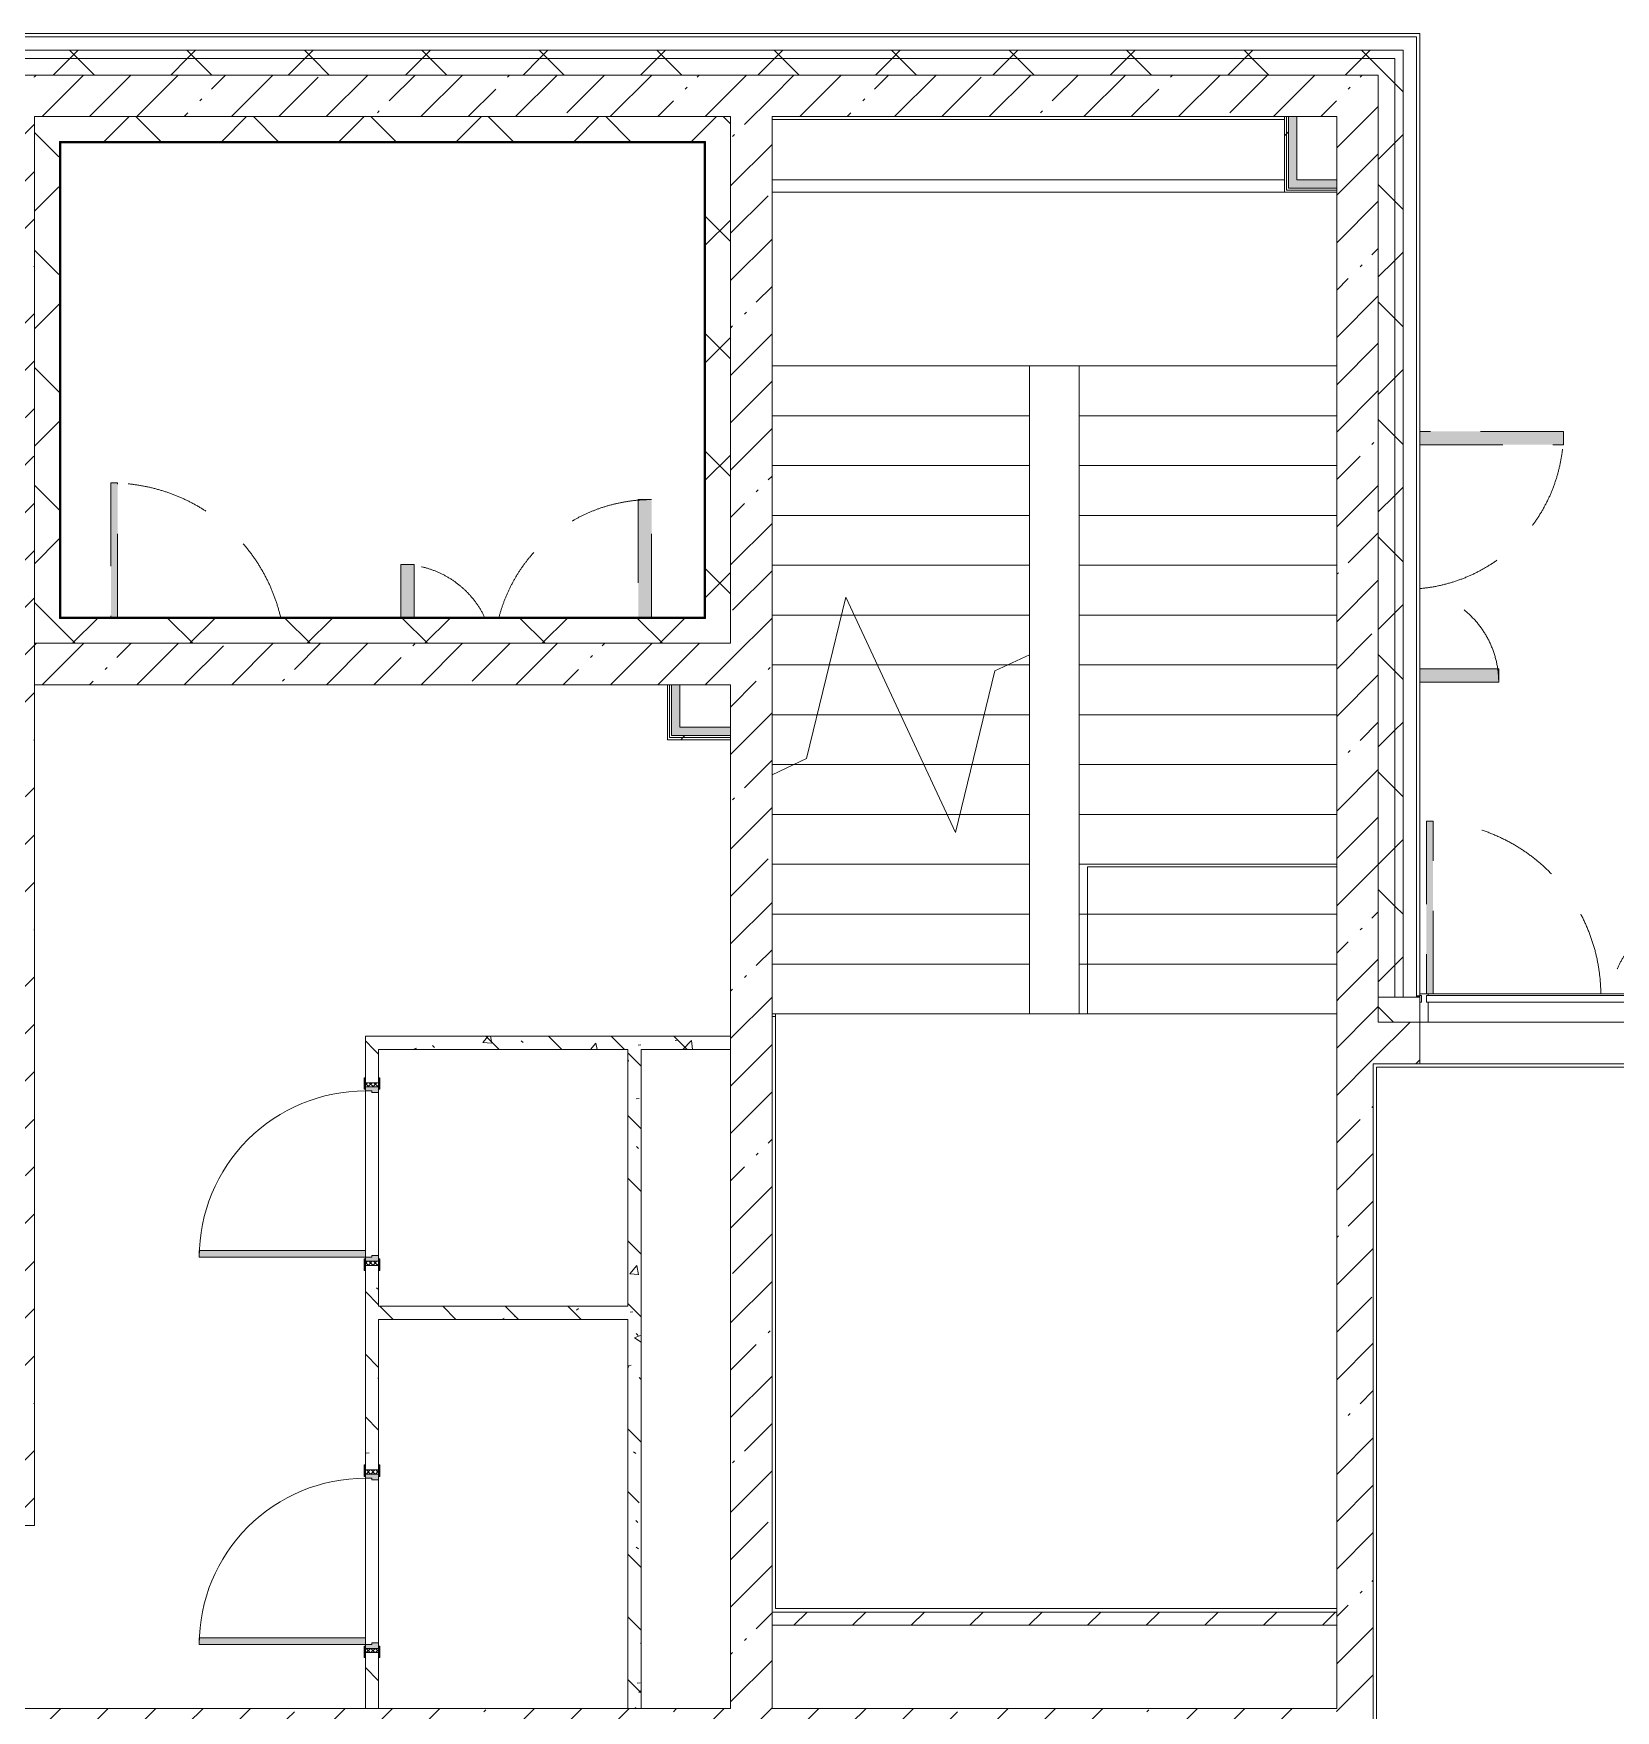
# Model space of a CAD drawing. Header units: millimetres. Extents: x 35157 to 232994, y -8553 to 29000.
# Drawn here: x 190948 to 200472, y 17257 to 27350 of the extents above; entities that cross this region are included whole.
import ezdxf

# ---------------------------------------------------------------- set-up
doc = ezdxf.new("R2010")
doc.units = ezdxf.units.MM
doc.linetypes.add('200_ШТРИХ__ш1_п0_6_', pattern=[800, 500, -300])
for name, color, linetype, lineweight in [('A-DETL-MBND-1', 7, '200_ШТРИХ__ш1_п0_6_', 9), ('A-GLAZ-2', 7, 'Continuous', 5), ('A-GLAZ-CWMG-2', 7, 'Continuous', 5), ('A-WALL', 7, 'Continuous', 9), ('A-WALL-9', 7, 'Continuous', 5), ('I-WALL-23', 7, 'Continuous', 5), ('S-STRS-3', 7, 'Continuous', 5), ('S-STRS-MBND-2', 7, 'Continuous', 5)]:
    doc.layers.add(name, color=color, linetype=linetype, lineweight=lineweight)
for name, color, linetype, lineweight, true_color in [('A-DOOR-3', 7, 'Continuous', 5, 0xaaaaaa), ('A-DOOR-4', 7, 'Continuous', 5, 0xe2e2e2), ('A-DOOR-FRAM-2', 7, 'Continuous', 5, 0xe2e2e2), ('A-DOOR-FRAM-3', 7, 'Continuous', 5, 0xaaaaaa), ('A-FLOR-1', 7, 'Continuous', 5, 0xaaaaaa), ('I-WALL-22', 7, 'Continuous', 9, 0xe7e7e7), ('I-WALL-25', 7, 'Continuous', 5, 0x787878)]:
    doc.layers.add(name, color=color, linetype=linetype, lineweight=lineweight, true_color=true_color)
pattern_1 = [(45, (105984, 0), (-353.5534, 353.5534), []), (135, (105984, 0), (-353.5534, -353.5534), [])]
pattern_2 = [(45, (105984, 0), (-285.1231, 285.1231), []), (45, (106269.13, 0), (-285.1231, 285.1231), [504.031, -100.806, 16.764, -84.042])]
pattern_3 = [(135, (105984, 0), (-377.1708, -377.1708), [533.4, -88.9, 17.78, -88.9]), (135, (105984, 376.94), (-377.1708, -377.1708), []), (50, (105984, 0), (637.6445, -55.7866), [66.675, -733.425]), (355, (105984, 0), (-123.3494, 668.699), [53.34, -586.74]), (100.451, (106037.14, -4.65), (514.299, 612.908), [56.665, -623.315]), (46.184, (105984, 177.8), (948.7764, -147.15), [100.012, -1100.137]), (96.636, (106063.1, 165.5), (830.909, 865.997), [84.998, -934.973]), (351.184, (105984, 177.8), (830.918, 865.988), [80.01, -880.11]), (21, (106072.9, 133.35), (530.6506, -357.9283), [66.675, -733.425]), (326, (106072.9, 133.35), (216.308, 644.6585), [53.34, -586.74]), (71.451, (106117.1, 103.5), (746.9596, 286.7243), [56.665, -623.315]), (37.5, (105984, 0), (10.81053, 295.9426), [16.764, -562.864, 16.764, -578.866, -588.962]), (37.5, (105984, 0), (10.81053, 295.9426), [-1175.258, 16.764, -572.198]), (7.5, (105984, 0), (233.8692, 350.6318), [16.764, -322.834, 16.764, -549.529, -224.472]), (7.5, (105984, 0), (233.8692, 350.6318), [-905.891, 16.764, -207.708]), (327.5, (105785.76, 0), (474.5678, -20.0513), [16.764, -205.486, 16.764, -676.656, -920.115]), (327.5, (105785.76, 0), (474.5678, -20.0513), [-915.67, 16.764, -903.351]), (317.5, (105696.86, 0), (518.4522, 88.9934), [16.764, -272.161, 16.764, -443.738, -653.415]), (317.5, (105696.86, 0), (518.4522, 88.9934), [-749.427, 16.764, -636.651])]
pattern_4 = [(45, (105984, 0), (-530.33, 530.33), []), (135, (105984, 0), (-530.33, -530.33), [])]

# ---------------------------------------------------------------- blocks, each defined once
blk = doc.blocks.new('110_Дверь_СКБ_2Ст_Внутренняя - ДН-7д_л__ ДОО_Дв_1450x2100h_Загрузочная_ Помещение холодильных камер-21737406-2_4_2_птичка')
at = {"layer": 'A-DETL-MBND-1'}
for points in [[(767.5, 283), (767.5, 990), (687.5, 990), (687.5, 283)], [(-662.5, 283), (-662.5, 600), (-742.5, 600), (-742.5, 283)]]:
    blk.add_hatch(color=256, dxfattribs=at).paths.add_polyline_path(points)
for p, q in [((767.5, 990), (687.5, 990)), ((687.5, 990), (687.5, 283)), ((767.5, 283), (767.5, 990)), ((-742.5, 600), (-742.5, 283)), ((-662.5, 600), (-742.5, 600)), ((-662.5, 283), (-662.5, 600))]:
    blk.add_line(p, q, dxfattribs=at)
for centre, radius, start, end in [((767.5, 40), 950, 90, 165), ((-742.5, 40), 560, 26.05405, 90)]:
    blk.add_arc(centre, radius, start, end, dxfattribs=at)
blk = doc.blocks.new('110_Дверь_СКБ_1Ст_Внутренняя1 - ДН-6д_ ДОО_Дв_1150x2100-24253098-2_4_2_птичка')
at = {"layer": 'A-DETL-MBND-1'}
blk.add_hatch(color=256, dxfattribs=at).paths.add_polyline_path([(-472.5, 283), (-472.5, 1090), (-512.5, 1090), (-512.5, 283)])
for p, q in [((-512.5, 1090), (-512.5, 283)), ((-472.5, 1090), (-512.5, 1090)), ((-472.5, 283), (-472.5, 1090))]:
    blk.add_line(p, q, dxfattribs=at)
blk.add_arc((-512.5, 40), 1050, 13.41257, 90, dxfattribs=at)
blk = doc.blocks.new('110_Дверь_СКБ_2Ст_Внутренняя - ДН-4д_ ДОО_Дв_1450x2100h_Лестничная клетка-23615437-2_4_2_птичка')
at = {"layer": 'A-DETL-MBND-1'}
for points in [[(-663, 990), (-743, 990), (-743, 125), (-663, 125), (-663, 279)], [(767, 125), (767, 600), (687, 600), (687, 125)]]:
    blk.add_hatch(color=256, dxfattribs=at).paths.add_polyline_path(points)
for p, q in [((-743, 990), (-743, 125)), ((-663, 990), (-743, 990)), ((-663, 125), (-663, 990)), ((767, 600), (687, 600)), ((687, 600), (687, 125)), ((767, 125), (767, 600))]:
    blk.add_line(p, q, dxfattribs=at)
for centre, radius, start, end in [((-743, 40), 950, 5.1855, 90), ((767, 40), 560, 90, 171.0757)]:
    blk.add_arc(centre, radius, start, end, dxfattribs=at)
blk = doc.blocks.new('110_Дверь_СКБ_1Ст_Внутренняя1 - Д-3 _п_ 1100x2100h_много всего-32422909-2_4_2_птичка')
at = {"layer": 'A-DOOR-3'}
h = blk.add_hatch(dxfattribs=at)
h.set_pattern_fill('FP_39', color=256, style=0, pattern_type=2)
h.set_pattern_definition([(135, (1751.41, 104.685), (-14.14214, -14.14214), []), (225, (1751.41, 104.685), (14.14214, -14.14214), [])])
h.paths.add_polyline_path([(537.5, -40), (562.5, -40), (562.5, 40), (537.5, 40)])
at = {"layer": 'A-DOOR-4'}
h = blk.add_hatch(color=256, dxfattribs=at)
h.paths.add_polyline_path([(-512.5, 40), (-512.5, -40), (-477.5, -40), (-477.5, 0), (-487.5, 0), (-487.5, 40)])
h.paths.add_polyline_path([(502.5, 0), (502.5, -40), (537.5, -40), (537.5, 40), (512.5, 40), (512.5, 0)])
at = {"layer": 'A-DOOR-FRAM-2'}
for points in [[(-487.5, 1040), (-487.5, 40), (-447.5, 40), (-447.5, 1040)], [(-567.5, 40), (-497.5, 40), (-497.5, 48), (-567.5, 48)], [(522.5, 40), (592.5, 40), (592.5, 48), (522.5, 48)], [(-567.5, -48), (-497.5, -48), (-497.5, -40), (-567.5, -40)], [(522.5, -48), (592.5, -48), (592.5, -40), (522.5, -40)]]:
    blk.add_hatch(color=256, dxfattribs=at).paths.add_polyline_path(points)
at = {"layer": 'A-DOOR-FRAM-3'}
h = blk.add_hatch(dxfattribs=at)
h.set_pattern_fill('FP_40', color=256, style=0, pattern_type=2)
h.set_pattern_definition([(45, (-371.384, 104.685), (-14.1421, 14.1421), []), (135, (-371.384, 104.685), (-14.1421, -14.1421), [])])
h.paths.add_polyline_path([(-537.5, 40), (-537.5, -40), (-512.5, -40), (-512.5, 40)])
at = {"layer": 'A-DOOR-3'}
for p, q in [((-487.5, 1040), (-487.5, 40)), ((-447.5, 1040), (-487.5, 1040)), ((-447.5, 40), (-447.5, 1040)), ((-487.5, 40), (-447.5, 40))]:
    blk.add_line(p, q, dxfattribs=at)
blk.add_arc((-487.5, 40), 1000, 360, 90, dxfattribs=at)
at = {"layer": 'A-DOOR-FRAM-3'}
for p, q in [((-497.5, 48), (-567.5, 48)), ((-567.5, 48), (-567.5, 40)), ((-567.5, 40), (-497.5, 40)), ((-512.5, 40), (-537.5, 40)), ((-537.5, 40), (-537.5, -40)), ((-487.5, 40), (-512.5, 40)), ((-512.5, 40), (-512.5, -40)), ((-512.5, -40), (-512.5, 40)), ((-497.5, 40), (-512.5, 40)), ((-512.5, 40), (-512.5, 39)), ((-512.5, 39), (-497.5, 39)), ((-497.5, 40), (-497.5, 48)), ((-497.5, 39), (-497.5, 40)), ((-487.5, 0), (-487.5, 40)), ((-477.5, 0), (-487.5, 0)), ((-477.5, -40), (-477.5, 0)), ((512.5, 0), (502.5, 0)), ((502.5, 0), (502.5, -40)), ((512.5, 40), (512.5, 0)), ((537.5, 40), (512.5, 40)), ((592.5, 48), (522.5, 48)), ((522.5, 48), (522.5, 40)), ((537.5, 40), (522.5, 40)), ((522.5, 40), (522.5, 39)), ((522.5, 40), (592.5, 40)), ((522.5, 39), (537.5, 39)), ((537.5, -40), (537.5, 40)), ((562.5, 40), (537.5, 40)), ((537.5, 40), (537.5, -40)), ((537.5, 39), (537.5, 40)), ((562.5, -40), (562.5, 40)), ((592.5, 40), (592.5, 48)), ((-497.5, -40), (-567.5, -40)), ((-567.5, -40), (-567.5, -48)), ((-567.5, -48), (-497.5, -48)), ((-537.5, -40), (-512.5, -40)), ((-497.5, -39), (-512.5, -39)), ((-512.5, -39), (-512.5, -40)), ((-512.5, -40), (-477.5, -40)), ((-512.5, -40), (-497.5, -40)), ((-497.5, -40), (-497.5, -39)), ((-497.5, -48), (-497.5, -40)), ((502.5, -40), (537.5, -40)), ((537.5, -39), (522.5, -39)), ((522.5, -39), (522.5, -40)), ((522.5, -40), (537.5, -40)), ((592.5, -40), (522.5, -40)), ((522.5, -40), (522.5, -48)), ((522.5, -48), (592.5, -48)), ((537.5, -40), (537.5, -39)), ((537.5, -40), (562.5, -40)), ((592.5, -48), (592.5, -40))]:
    blk.add_line(p, q, dxfattribs=at)
blk = doc.blocks.new('DRS_ДПУ_распашная__2Ст_Прямоугольная1 - ВН-4_ Нр_ДО_1500х2200 глухая-26741401-2_4_2_птичка')
at = {"layer": 'A-DETL-MBND-1'}
h = blk.add_hatch(color=256, dxfattribs=at)
h.paths.add_polyline_path([(-760, 10), (-730, 10), (-730, 1050), (-770, 1050), (-770, 10)])
h.paths.add_polyline_path([(-760, 0), (-760, 10), (-770, 0)])
h = blk.add_hatch(color=256, dxfattribs=at)
h.paths.add_polyline_path([(760, 0), (770, 0), (760, 10)])
h.paths.add_polyline_path([(770, 10), (770, 423), (730, 423), (735, 10), (760, 10)])
for p, q in [((-770, 1050), (-770, 10)), ((-730, 1050), (-770, 1050)), ((-730, 10), (-730, 1050)), ((770, 423), (730, 423)), ((730, 423), (730, 10)), ((770, 10), (770, 423))]:
    blk.add_line(p, q, dxfattribs=at)
for centre, radius, start, end in [((-770, 0), 1050, 0.552, 90), ((770, 0), 423, 90, 178.6103)]:
    blk.add_arc(centre, radius, start, end, dxfattribs=at)
blk = doc.blocks.new('Прямоугольный импост - Импост структурный с накладкой - 170мм-23713232-2_4_2_птичка')
at = {"layer": 'A-DETL-MBND-1'}
blk.add_line((0, 0), (-10, 0), dxfattribs=at)
blk = doc.blocks.new('Прямоугольный импост - Импост структурный с накладкой - 170мм-22874499-2_4_2_птичка')
at = {"layer": 'A-GLAZ-CWMG-2'}
for p, q in [((0, 160), (-50, 160)), ((-50, 160), (-50, 40)), ((0, 40), (0, 160)), ((-50, 40), (-40, 40)), ((-40, 0), (-50, 0)), ((-50, 0), (-50, -10)), ((-40, 40), (-40, 0)), ((-10, 0), (-10, 40)), ((-10, 40), (0, 40)), ((0, 0), (-10, 0)), ((0, -10), (0, 0)), ((-50, -10), (0, -10))]:
    blk.add_line(p, q, dxfattribs=at)
blk = doc.blocks.new('PNS_Панель прямоугольная1 - Нр_Стекло - 40мм-22959730-2_4_2_птичка')
at = {"layer": 'A-GLAZ-2'}
for p, q in [((-770, 0), (770, 0)), ((770, 0), (-770, 0)), ((-760, -40), (760, -40))]:
    blk.add_line(p, q, dxfattribs=at)
blk = doc.blocks.new('Прямоугольный импост - Импост структурный с накладкой - 170мм-22855553-2_4_2_птичка')
at = {"layer": 'A-GLAZ-CWMG-2'}
for p, q in [((93360, 21560), (93360, 21570)), ((93360, 21570), (94880, 21570)), ((94880, 21570), (94880, 21560)), ((93360, 21400), (94880, 21400))]:
    blk.add_line(p, q, dxfattribs=at)
blk = doc.blocks.new('Зашивка приборов отопления33 - Зашивка приборов отопления-33324347-2_4_2_птичка')
at = {"layer": 'A-WALL-9'}
for p, q in [((124366, 19499), (121281, 19499)), ((121281, 19136), (124366, 19136)), ((124366, 19136), (121281, 19136)), ((121281, 19061), (124366, 19061))]:
    blk.add_line(p, q, dxfattribs=at)

msp = doc.modelspace()

# ---------------------------------------------------------------- hatches: boundary and pattern name
at = {"layer": 'A-WALL-9'}
h = msp.add_hatch(dxfattribs=at)
h.set_pattern_fill('FP_89', color=256, style=0, pattern_type=2)
h.set_pattern_definition(pattern_1)
h.paths.add_polyline_path([(194810.2, 27200), (199144, 27200), (199144, 27250), (190844, 27250), (190844, 27200), (193882.7, 27200)])
h = msp.add_hatch(dxfattribs=at)
h.set_pattern_fill('FP_89', color=256, style=0, pattern_type=2)
h.set_pattern_definition(pattern_1)
h.paths.add_polyline_path([(199194, 21550), (199194, 27250), (199144, 27250), (199144, 21550)])
h = msp.add_hatch(dxfattribs=at)
h.set_pattern_fill('FP_89', color=256, style=0, pattern_type=2)
h.set_pattern_definition(pattern_1)
h.paths.add_polyline_path([(199044, 27100), (199044, 27200), (190844, 27200), (190844, 27100), (198520.3, 27100)])
h = msp.add_hatch(dxfattribs=at)
h.set_pattern_fill('FP_89', color=256, style=0, pattern_type=2)
h.set_pattern_definition(pattern_1)
h.paths.add_polyline_path([(199144, 21550), (199144, 27200), (199044, 27200), (199044, 21550)])
h = msp.add_hatch(dxfattribs=at)
h.set_pattern_fill('FP_89', color=256, style=0, pattern_type=2)
h.set_pattern_definition(pattern_1)
h.paths.add_polyline_path([(191104, 23680), (191100.1, 26850), (190954, 26850), (190954, 23680), (191100.1, 23680)])
h = msp.add_hatch(dxfattribs=at)
h.set_pattern_fill('FP_89', color=256, style=0, pattern_type=2)
h.set_pattern_definition(pattern_1)
h.paths.add_polyline_path([(193882.7, 26700), (194994, 26700), (194994, 26850), (191104, 26850), (191107, 26700), (192027.7, 26700)])
h = msp.add_hatch(dxfattribs=at)
h.set_pattern_fill('FP_89', color=256, style=0, pattern_type=2)
h.set_pattern_definition(pattern_1)
h.paths.add_polyline_path([(195144, 23680), (195144, 26850), (194994, 26850), (194994, 23680)])
h = msp.add_hatch(dxfattribs=at)
h.set_pattern_fill('FP_89', color=256, style=0, pattern_type=2)
h.set_pattern_definition(pattern_1)
h.paths.add_polyline_path([(194994, 23680), (194991, 23830), (191104, 23830), (191104, 23680), (194986, 23680)])
h = msp.add_hatch(dxfattribs=at)
h.set_pattern_fill('FP_89', color=256, style=0, pattern_type=2)
h.set_pattern_definition(pattern_1)
h.paths.add_polyline_path([(231214, 21400), (231214, 21550), (226134.2, 21550), (226134.2, 21400), (231064, 21400)])
h.paths.add_polyline_path([(225234.2, 21400), (225234.2, 21550), (223884.5, 21550), (223884.5, 21400), (224490.9, 21400)])
h.paths.add_polyline_path([(212433.1, 21400), (212834.5, 21400), (212834.5, 21550), (211534.2, 21550), (211534.2, 21400), (212034, 21400)])
h.paths.add_polyline_path([(215034.5, 21400), (215034.5, 21550), (213734.5, 21550), (213734.5, 21400), (214288.1, 21400)])
h.paths.add_polyline_path([(215934.5, 21400), (217234, 21400), (217234, 21550), (215934.5, 21550)])
h.paths.add_polyline_path([(222084.5, 21400), (222984.5, 21400), (222984.5, 21550), (221584.5, 21550), (221584.5, 21400), (221708.3, 21400)])
h.paths.add_polyline_path([(218134, 21400), (219284.5, 21400), (219284.5, 21550), (218134, 21550)])
h.paths.add_polyline_path([(205940.5, 21400), (207134, 21400), (207134, 21550), (202594, 21550), (202594, 21400), (205012.9, 21400)])
h.paths.add_polyline_path([(208034, 21400), (209234.2, 21400), (209234.2, 21550), (208034, 21550)])
h.paths.add_polyline_path([(199294, 21400), (199294, 21550), (199044, 21550), (199044, 21400)])
at = {"layer": 'I-WALL-22'}
for points in [[(198554, 26420), (198554, 26850), (198504, 26850), (198504, 26420), (198520.3, 26420)], [(198794, 26420), (198794, 26470), (198554, 26470), (198554, 26420)], [(194839, 23125), (194839, 23430), (194789, 23430), (194789, 23125), (194810.2, 23125)], [(195144, 23125), (195144, 23175), (194839, 23175), (194839, 23125)]]:
    msp.add_hatch(color=256, dxfattribs=at).paths.add_polyline_path(points)
at = {"layer": 'I-WALL-23'}
h = msp.add_hatch(dxfattribs=at)
h.set_pattern_fill('FP_97', color=256, style=0, pattern_type=2)
h.set_pattern_definition(pattern_2)
h.paths.add_polyline_path([(190954, 18370), (190954, 27100), (190844, 27100), (190844, 18370)])
h = msp.add_hatch(dxfattribs=at)
h.set_pattern_fill('FP_97', color=256, style=0, pattern_type=2)
h.set_pattern_definition(pattern_2)
h.paths.add_polyline_path([(195144, 26850), (195144, 27100), (190954, 27100), (190954, 26850), (194994, 26850)])
h = msp.add_hatch(dxfattribs=at)
h.set_pattern_fill('FP_97', color=256, style=0, pattern_type=2)
h.set_pattern_definition(pattern_2)
h.paths.add_polyline_path([(195144, 17270), (195394, 17270), (195394, 27100), (195144, 27100), (195144, 18162.4)])
h = msp.add_hatch(dxfattribs=at)
h.set_pattern_fill('FP_97', color=256, style=0, pattern_type=2)
h.set_pattern_definition(pattern_2)
h.paths.add_polyline_path([(197592.8, 26850), (198794, 26850), (198794, 27100), (195394, 27100), (195394, 26850), (195737.7, 26850)])
h = msp.add_hatch(dxfattribs=at)
h.set_pattern_fill('FP_97', color=256, style=0, pattern_type=2)
h.set_pattern_definition(pattern_2)
h.paths.add_polyline_path([(199014, 21550), (199044, 21558), (199044, 27100), (198794, 27100), (198794, 21550), (198984.1, 21550)])
h.paths.add_polyline_path([(199044, 21400), (199044, 21550), (199014, 21550), (199014, 21400)])
h = msp.add_hatch(dxfattribs=at)
h.set_pattern_fill('FP_188', color=256, style=0, pattern_type=2)
h.set_pattern_definition(pattern_4)
h.paths.add_polyline_path([(198491.5, 26395), (198491.5, 26850), (198479, 26850), (198479, 26395)])
h = msp.add_hatch(dxfattribs=at)
h.set_pattern_fill('FP_188', color=256, style=0, pattern_type=2)
h.set_pattern_definition(pattern_4)
h.paths.add_polyline_path([(198504, 26407.5), (198504, 26850), (198491.5, 26850), (198491.5, 26407.5)])
h = msp.add_hatch(dxfattribs=at)
h.set_pattern_fill('FP_97', color=256, style=0, pattern_type=2)
h.set_pattern_definition(pattern_2)
h.paths.add_polyline_path([(195144, 23430), (195144, 23680), (190954, 23680), (190954, 23430), (194839, 23430)])
h = msp.add_hatch(dxfattribs=at)
h.set_pattern_fill('FP_188', color=256, style=0, pattern_type=2)
h.set_pattern_definition(pattern_4)
h.paths.add_polyline_path([(194776.5, 23100), (195144, 23100), (195144, 23112.5), (194776.5, 23112.5)])
h = msp.add_hatch(dxfattribs=at)
h.set_pattern_fill('FP_188', color=256, style=0, pattern_type=2)
h.set_pattern_definition(pattern_4)
h.paths.add_polyline_path([(195144, 23112.5), (195144, 23125), (194789, 23125), (194789, 23112.5), (194839, 23112.5)])
h = msp.add_hatch(dxfattribs=at)
h.set_pattern_fill('FP_97', color=256, style=0, pattern_type=2)
h.set_pattern_definition(pattern_2)
h.paths.add_polyline_path([(198984, 13400), (199014, 13400), (199014, 13620), (198984, 13620), (198984.1, 13628), (199014, 13628), (199014, 21550), (198794, 21550), (198794, 13400)])
h = msp.add_hatch(dxfattribs=at)
h.set_pattern_fill('FP_97', color=256, style=0, pattern_type=2)
h.set_pattern_definition(pattern_2)
h.paths.add_polyline_path([(206564, 21150), (206564, 21400), (202594, 21400), (202594, 21150), (206304, 21150)])
h.paths.add_polyline_path([(199294, 21150), (199294, 21400), (199014, 21400), (199014, 21150)])
h = msp.add_hatch(dxfattribs=at)
h.set_pattern_fill('FP_101', color=256, style=0, pattern_type=2)
h.set_pattern_definition([(45, (105984, 0), (-176.7767, 176.7767), [])])
h.paths.add_polyline_path([(198794, 17770), (198794, 17850), (195394, 17850), (195394, 17770), (197592.8, 17770)])
h = msp.add_hatch(dxfattribs=at)
h.set_pattern_fill('FP_97', color=256, style=0, pattern_type=2)
h.set_pattern_definition(pattern_2)
h.paths.add_polyline_path([(190954, 16300), (190954, 17270), (190844, 17270), (190844, 16300)])
h = msp.add_hatch(dxfattribs=at)
h.set_pattern_fill('FP_97', color=256, style=0, pattern_type=2)
h.set_pattern_definition(pattern_2)
h.paths.add_polyline_path([(192254, 17050), (192474, 17050), (192474, 17270), (190954, 17270), (190954, 17050), (192027.7, 17050)])
h = msp.add_hatch(dxfattribs=at)
h.set_pattern_fill('FP_97', color=256, style=0, pattern_type=2)
h.set_pattern_definition(pattern_2)
h.paths.add_polyline_path([(198794, 17050), (198794, 17270), (192474, 17270), (192474, 17050), (197592.8, 17050)])
at = {"layer": 'I-WALL-25'}
h = msp.add_hatch(dxfattribs=at)
h.set_pattern_fill('FP_105', color=256, style=0, pattern_type=2)
h.set_pattern_definition(pattern_3)
h.paths.add_polyline_path([(195144, 21235.8), (195144, 21315.8), (192945.7, 21315.8), (192945.7, 21235.8), (194605.7, 21235.8)])
h = msp.add_hatch(dxfattribs=at)
h.set_pattern_fill('FP_105', color=256, style=0, pattern_type=2)
h.set_pattern_definition(pattern_3)
h.paths.add_polyline_path([(192945.7, 17270), (193025.7, 17270), (193025.7, 17605.4), (192945.7, 17605.4), (192945.7, 17575.4)])
h.paths.add_polyline_path([(192945.7, 18705.4), (193025.7, 18705.4), (193025.7, 19935.8), (192945.7, 19935.8), (192945.7, 18735.4)])
h.paths.add_polyline_path([(193025.7, 21035.8), (193025.7, 21235.8), (192945.7, 21235.8), (192945.7, 21035.8)])
h = msp.add_hatch(dxfattribs=at)
h.set_pattern_fill('FP_105', color=256, style=0, pattern_type=2)
h.set_pattern_definition(pattern_3)
h.paths.add_polyline_path([(194605.7, 16180), (194605.7, 17050), (194525.7, 17050), (194525.7, 16180)])
h.paths.add_polyline_path([(194605.7, 17270), (194605.7, 21235.8), (194525.7, 21235.8), (194525.7, 17270)])
h = msp.add_hatch(dxfattribs=at)
h.set_pattern_fill('FP_105', color=256, style=0, pattern_type=2)
h.set_pattern_definition(pattern_3)
h.paths.add_polyline_path([(194525.7, 19610), (194525.7, 19690), (193025.7, 19690), (193025.7, 19610), (193882.7, 19610)])

# ---------------------------------------------------------------- linework, layer by layer
at = {"layer": 'A-FLOR-1'}
for p, q in [((198794, 22335), (197294, 22335)), ((197294, 22335), (197294, 21450)), ((195415, 21435), (195394, 21435)), ((195415, 21450), (195415, 17871)), ((198794, 21450), (196944, 21450)), ((199034, 21130), (199034, 13628)), ((201164, 21130), (199034, 21130)), ((201164, 21150), (199294, 21150)), ((195415, 17871), (198794, 17871))]:
    msp.add_line(p, q, dxfattribs=at)
at = {"layer": 'A-WALL'}
for p, q in [((199274, 27330), (186334, 27330)), ((199194, 27250), (186334, 27250)), ((199194, 21550), (199194, 27250)), ((199274, 21550), (199274, 27330)), ((199144, 27200), (186334, 27200)), ((199144, 21550), (199144, 27200)), ((199044, 27100), (199044, 21400)), ((190954, 26850), (191112, 26850)), ((194986, 26850), (195144, 26850)), ((195144, 23680), (195144, 26850)), ((198491.5, 26407.5), (198491.5, 26850)), ((198504, 26420), (198504, 26850)), ((191104, 23830), (191104, 26700)), ((191104, 26700), (194994, 26700)), ((191107, 23833), (191107, 26697)), ((191107, 26697), (194991, 26697)), ((194991, 26697), (194991, 23833)), ((194994, 26700), (194994, 23830)), ((198794, 26395), (198794, 26470)), ((198794, 26407.5), (198491.5, 26407.5)), ((198794, 26420), (198504, 26420)), ((191104, 23830), (194994, 23830)), ((191107, 23833), (194991, 23833)), ((194839, 23430), (194764, 23430)), ((194776.5, 23112.5), (194776.5, 23430)), ((194789, 23125), (194789, 23430)), ((195144, 23112.5), (194776.5, 23112.5)), ((195144, 23125), (194789, 23125)), ((195144, 23100), (195144, 23175)), ((198794, 21550), (198794, 21150)), ((199274, 21550), (199044, 21550)), ((199274, 21558), (199294, 21558)), ((199294, 21553), (199274, 21553)), ((199294, 21550), (199274, 21550)), ((199044, 21400), (199294, 21400)), ((195144, 21235.8), (195144, 21315.8)), ((195394, 17850), (195394, 17770)), ((198794, 17770), (198794, 17850)), ((192945.7, 17270), (193025.7, 17270)), ((194525.7, 17270), (194605.7, 17270))]:
    msp.add_line(p, q, dxfattribs=at)
at = {"layer": 'A-WALL-9'}
for p, q in [((199294, 27350), (182324, 27350)), ((199294, 21400), (199294, 27350)), ((190184, 27100), (199044, 27100)), ((191112, 23838), (191112, 26692)), ((191112, 26692), (194986, 26692)), ((194986, 26692), (194986, 23838)), ((194986, 23838), (191112, 23838)), ((190954, 23680), (195144, 23680))]:
    msp.add_line(p, q, dxfattribs=at)
at = {"layer": 'I-WALL-23'}
for p, q in [((199044, 27100), (195144, 27100)), ((190954, 18370), (190954, 26850)), ((191112, 26850), (194986, 26850)), ((195394, 17850), (195394, 26850)), ((195394, 26850), (198794, 26850)), ((198479, 26850), (198479, 26395)), ((198554, 26470), (198554, 26850)), ((198794, 26850), (198794, 26470)), ((198794, 26470), (198554, 26470)), ((198479, 26395), (198794, 26395)), ((198794, 26395), (198794, 17850)), ((190954, 23430), (194764, 23430)), ((194764, 23430), (194764, 23100)), ((194839, 23430), (195144, 23430)), ((194839, 23175), (194839, 23430)), ((195144, 23430), (195144, 23175)), ((195144, 23175), (194839, 23175)), ((194764, 23100), (195144, 23100)), ((195144, 23100), (195144, 21315.8)), ((199294, 21150), (199294, 21400)), ((195144, 21315.8), (192945.7, 21315.8)), ((192945.7, 21315.8), (192945.7, 21065.8)), ((193025.7, 21235.8), (194525.7, 21235.8)), ((193025.7, 21065.8), (193025.7, 21235.8)), ((194525.7, 21235.8), (194525.7, 19690)), ((194605.7, 21235.8), (195144, 21235.8)), ((194605.7, 17270), (194605.7, 21235.8)), ((195144, 21235.8), (195144, 17270)), ((199014, 13628), (199014, 21150)), ((199014, 21150), (199294, 21150)), ((192945.7, 20025.8), (192945.7, 20985.8)), ((193025.7, 20975.8), (193025.7, 19995.8)), ((192945.7, 19905.8), (192945.7, 18735.4)), ((193025.7, 19690), (193025.7, 19905.8)), ((194525.7, 19690), (193025.7, 19690)), ((193025.7, 18735.4), (193025.7, 19610)), ((193025.7, 19610), (194525.7, 19610)), ((194525.7, 19610), (194525.7, 17270)), ((192945.7, 17695.4), (192945.7, 18655.4)), ((193025.7, 18645.4), (193025.7, 17665.4)), ((190734, 18370), (190954, 18370)), ((198794, 17850), (195394, 17850)), ((195394, 17270), (195394, 17770)), ((195394, 17770), (198794, 17770)), ((198794, 17770), (198794, 17270)), ((192945.7, 17575.4), (192945.7, 17270)), ((193025.7, 17270), (193025.7, 17575.4)), ((192945.7, 17270), (190734, 17270)), ((194525.7, 17270), (193025.7, 17270)), ((195144, 17270), (194605.7, 17270)), ((198794, 17270), (195394, 17270))]:
    msp.add_line(p, q, dxfattribs=at)
at = {"layer": 'S-STRS-3'}
for p, q in [((195394, 25350), (196944, 25350)), ((195394, 25350), (196944, 25350)), ((196944, 25350), (197244, 25350)), ((196944, 25050), (196944, 25350)), ((198794, 25350), (197244, 25350)), ((197244, 25350), (197244, 25050)), ((198794, 25350), (197244, 25350)), ((195394, 25050), (196944, 25050)), ((195394, 25050), (196944, 25050)), ((196944, 24750), (196944, 25050)), ((197244, 25050), (197244, 24750)), ((198794, 25050), (197244, 25050)), ((198794, 25050), (197244, 25050)), ((195394, 24750), (196944, 24750)), ((195394, 24750), (196944, 24750)), ((196944, 24450), (196944, 24750)), ((197244, 24750), (197244, 24450)), ((198794, 24750), (197244, 24750)), ((198794, 24750), (197244, 24750)), ((195394, 24450), (196944, 24450)), ((195394, 24450), (196944, 24450)), ((196944, 24150), (196944, 24450)), ((197244, 24450), (197244, 24150)), ((198794, 24450), (197244, 24450)), ((198794, 24450), (197244, 24450)), ((195394, 24150), (196944, 24150)), ((195394, 24150), (196944, 24150)), ((196944, 23850), (196944, 24150)), ((197244, 24150), (197244, 23850)), ((198794, 24150), (197244, 24150)), ((198794, 24150), (197244, 24150)), ((195394, 23850), (195812.6, 23850)), ((195394, 23850), (195812.6, 23850)), ((195812.6, 23850), (195889.2, 23850)), ((195812.6, 23850), (195889.2, 23850)), ((195889.2, 23850), (196944, 23850)), ((195889.2, 23850), (196944, 23850)), ((196944, 23611.4), (196944, 23850)), ((197244, 23850), (197244, 23550)), ((198794, 23850), (197244, 23850)), ((198794, 23850), (197244, 23850)), ((195394, 23550), (195737.7, 23550)), ((195394, 23550), (195737.7, 23550)), ((195739.7, 23550), (196029.1, 23550)), ((195739.7, 23550), (196029.1, 23550)), ((196029.1, 23550), (196812.4, 23550)), ((196029.1, 23550), (196812.4, 23550)), ((196812.4, 23550), (196944, 23550)), ((196812.4, 23550), (196944, 23550)), ((196944, 23550), (196944, 23611.4)), ((196944, 23250), (196944, 23550)), ((197244, 23550), (197244, 23250)), ((198794, 23550), (197244, 23550)), ((198794, 23550), (197244, 23550)), ((195394, 23250), (195666.8, 23250)), ((195394, 23250), (195666.8, 23250)), ((195666.8, 23250), (196169, 23250)), ((195666.8, 23250), (196169, 23250)), ((196169, 23250), (196671.3, 23250)), ((196169, 23250), (196671.3, 23250)), ((196671.3, 23250), (196944, 23250)), ((196671.3, 23250), (196944, 23250)), ((196944, 22950), (196944, 23250)), ((197244, 23250), (197244, 22950)), ((198794, 23250), (197244, 23250)), ((198794, 23250), (197244, 23250)), ((195394, 22950), (195525.7, 22950)), ((195394, 22950), (195525.7, 22950)), ((195525.7, 22950), (196308.9, 22950)), ((195525.7, 22950), (196308.9, 22950)), ((196308.9, 22950), (196598.3, 22950)), ((196308.9, 22950), (196598.3, 22950)), ((196598.3, 22950), (196944, 22950)), ((196598.3, 22950), (196944, 22950)), ((196944, 22650), (196944, 22950)), ((197244, 22950), (197244, 22650)), ((198794, 22950), (197244, 22950)), ((198794, 22950), (197244, 22950)), ((195394, 22650), (196448.8, 22650)), ((195394, 22650), (196448.8, 22650)), ((196448.8, 22650), (196525.4, 22650)), ((196448.8, 22650), (196525.4, 22650)), ((196525.4, 22650), (196944, 22650)), ((196525.4, 22650), (196944, 22650)), ((196944, 22350), (196944, 22650)), ((197244, 22650), (197244, 22350)), ((198794, 22650), (197244, 22650)), ((198794, 22650), (197244, 22650)), ((195394, 22350), (196944, 22350)), ((195394, 22350), (196944, 22350)), ((196944, 22050), (196944, 22350)), ((198794, 22350), (197244, 22350)), ((195394, 22050), (196944, 22050)), ((195394, 22050), (196944, 22050)), ((196944, 21750), (196944, 22050)), ((195394, 21750), (196944, 21750)), ((195394, 21750), (196944, 21750)), ((196944, 21450), (196944, 21750)), ((195394, 21450), (196944, 21450)), ((195394, 21450), (196944, 21450))]:
    msp.add_line(p, q, dxfattribs=at)
at = {"layer": 'S-STRS-MBND-2'}
for p, q in [((195394, 26850), (195394, 25350)), ((198794, 26850), (195394, 26850)), ((198794, 25350), (198794, 26850)), ((195394, 25350), (196944, 25350)), ((195394, 23550), (195394, 25350)), ((195394, 25350), (196944, 25350)), ((196944, 25350), (197244, 25350)), ((196944, 23611.4), (196944, 25350)), ((198794, 25350), (197244, 25350)), ((197244, 25350), (197244, 21450)), ((198794, 25350), (197244, 25350)), ((198794, 25350), (198794, 21450)), ((195394, 25050), (196944, 25050)), ((195394, 25050), (196944, 25050)), ((198794, 25050), (197244, 25050)), ((198794, 25050), (197244, 25050)), ((195394, 24750), (196944, 24750)), ((195394, 24750), (196944, 24750)), ((198794, 24750), (197244, 24750)), ((198794, 24750), (197244, 24750)), ((195394, 24450), (196944, 24450)), ((195394, 24450), (196944, 24450)), ((198794, 24450), (197244, 24450)), ((198794, 24450), (197244, 24450)), ((195394, 24150), (196944, 24150)), ((195394, 24150), (196944, 24150)), ((198794, 24150), (197244, 24150)), ((198794, 24150), (197244, 24150)), ((195838.8, 23958.1), (195602.6, 22985.9)), ((196499.2, 22541.9), (195838.8, 23958.1)), ((195394, 23850), (195812.6, 23850)), ((195394, 23850), (195812.6, 23850)), ((195889.2, 23850), (196944, 23850)), ((195889.2, 23850), (196944, 23850)), ((198794, 23850), (197244, 23850)), ((198794, 23850), (197244, 23850)), ((195394, 23550), (195739.7, 23550)), ((195394, 23550), (195739.7, 23550)), ((196029.1, 23550), (196812.4, 23550)), ((196029.1, 23550), (196812.4, 23550)), ((196944, 23611.4), (196735.4, 23514.1)), ((198794, 23550), (197244, 23550)), ((198794, 23550), (197244, 23550)), ((196735.4, 23514.1), (196499.2, 22541.9)), ((195394, 23250), (195666.8, 23250)), ((195394, 23250), (195666.8, 23250)), ((196169, 23250), (196671.3, 23250)), ((196169, 23250), (196671.3, 23250)), ((198794, 23250), (197244, 23250)), ((198794, 23250), (197244, 23250)), ((195602.6, 22985.9), (195394, 22888.6)), ((195394, 22950), (195525.7, 22950)), ((195394, 22950), (195525.7, 22950)), ((196308.9, 22950), (196598.3, 22950)), ((196308.9, 22950), (196598.3, 22950)), ((198794, 22950), (197244, 22950)), ((198794, 22950), (197244, 22950)), ((196448.8, 22650), (196525.4, 22650)), ((196448.8, 22650), (196525.4, 22650)), ((198794, 22650), (197244, 22650)), ((198794, 22650), (197244, 22650)), ((198794, 22350), (197244, 22350)), ((198794, 22350), (197244, 22350)), ((198794, 22050), (197244, 22050)), ((198794, 22050), (197244, 22050)), ((198794, 21750), (197244, 21750)), ((198794, 21750), (197244, 21750)), ((198794, 21450), (197244, 21450))]:
    msp.add_line(p, q, dxfattribs=at)

# ---------------------------------------------------------------- block references
at = {"layer": 'A-DETL-MBND-1'}
for name, p, rotation in [('110_Дверь_СКБ_2Ст_Внутренняя - ДН-4д_ ДОО_Дв_1450x2100h_Лестничная клетка-23615437-2_4_2_птичка', (199169, 24212.5), 269.9999999999998), ('Прямоугольный импост - Импост структурный с накладкой - 170мм-23713232-2_4_2_птичка', (199294, 21560), 180)]:
    msp.add_blockref(name, p, dxfattribs=dict(at, rotation=rotation))
for name, p in [('110_Дверь_СКБ_1Ст_Внутренняя1 - ДН-6д_ ДОО_Дв_1150x2100-24253098-2_4_2_птичка', (191926.5, 23555)), ('110_Дверь_СКБ_2Ст_Внутренняя - ДН-7д_л__ ДОО_Дв_1450x2100h_Загрузочная_ Помещение холодильных камер-21737406-2_4_2_птичка', (193901.5, 23555)), ('DRS_ДПУ_распашная__2Ст_Прямоугольная1 - ВН-4_ Нр_ДО_1500х2200 глухая-26741401-2_4_2_птичка', (200104, 21560))]:
    msp.add_blockref(name, p, dxfattribs=at)
at = {"layer": 'A-DOOR-3', "rotation": 90}
for p in [(192985.7, 20473.3), (192985.7, 18142.9)]:
    msp.add_blockref('110_Дверь_СКБ_1Ст_Внутренняя1 - Д-3 _п_ 1100x2100h_много всего-32422909-2_4_2_птичка', p, dxfattribs=at)
at = {"layer": 'A-GLAZ-2'}
msp.add_blockref('PNS_Панель прямоугольная1 - Нр_Стекло - 40мм-22959730-2_4_2_птичка', (200104, 21560), dxfattribs=at)
at = {"layer": 'A-GLAZ-CWMG-2', "rotation": 180}
msp.add_blockref('Прямоугольный импост - Импост структурный с накладкой - 170мм-22874499-2_4_2_птичка', (199294, 21560), dxfattribs=at)
at = {"layer": 'A-GLAZ-CWMG-2'}
msp.add_blockref('Прямоугольный импост - Импост структурный с накладкой - 170мм-22855553-2_4_2_птичка', (105984, 0), dxfattribs=at)
at = {"layer": 'A-WALL-9'}
msp.add_blockref('Зашивка приборов отопления33 - Зашивка приборов отопления-33324347-2_4_2_птичка', (74113.1, 7333.7), dxfattribs=at)

doc.saveas('drawing.dxf')
